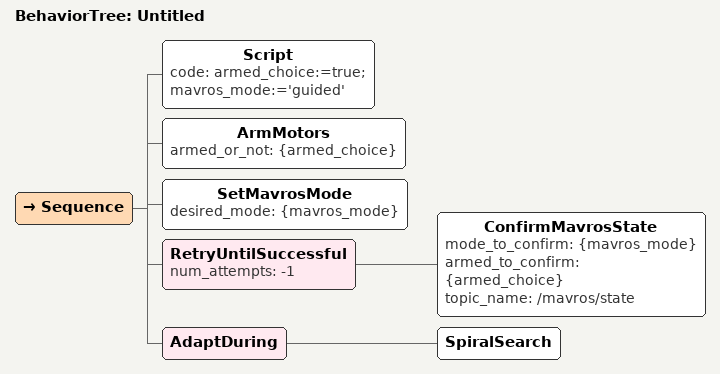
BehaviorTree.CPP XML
<root BTCPP_format="4">
  <BehaviorTree ID="Untitled">
	<Sequence>
		<Script code="armed_choice:=true; mavros_mode:='guided'"/>
		<ArmMotors armed_or_not="{armed_choice}"/>
		<SetMavrosMode desired_mode="{mavros_mode}"/>
		<RetryUntilSuccessful num_attempts="-1">
			<ConfirmMavrosState mode_to_confirm="{mavros_mode}" armed_to_confirm="{armed_choice}" topic_name="/mavros/state"/>
		</RetryUntilSuccessful>
		<AdaptDuring>
			<SpiralSearch/>
		</AdaptDuring>
	</Sequence>
  </BehaviorTree>
</root>
